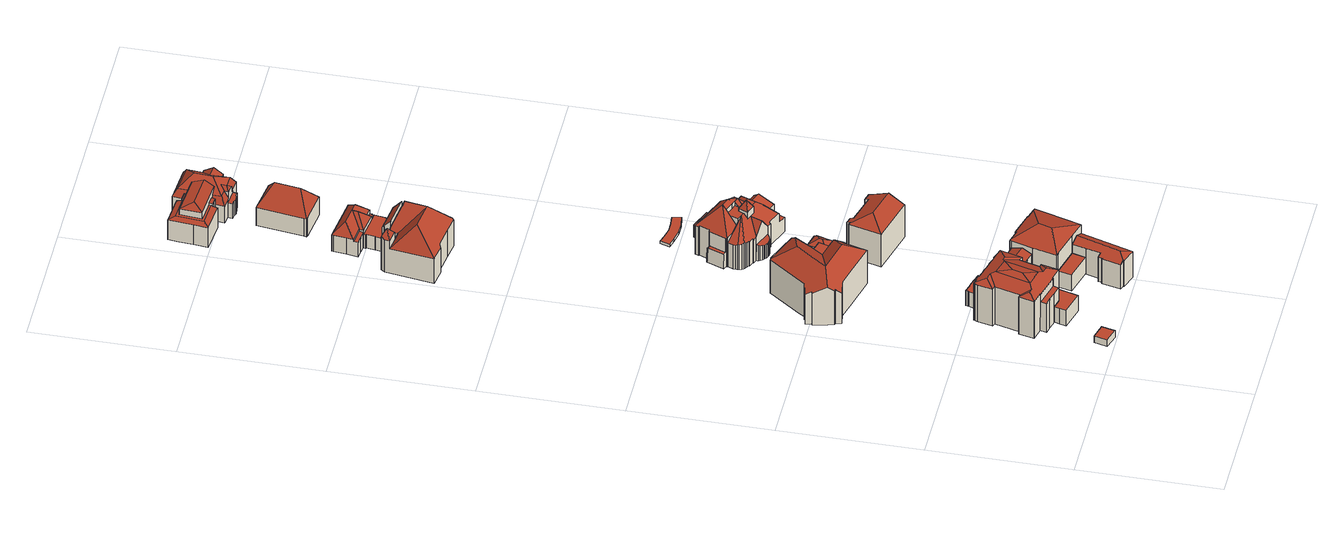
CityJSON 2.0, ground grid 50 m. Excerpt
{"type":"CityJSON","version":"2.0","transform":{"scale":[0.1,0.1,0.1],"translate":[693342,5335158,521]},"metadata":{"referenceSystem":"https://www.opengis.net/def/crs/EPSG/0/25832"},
"CityObjects":{
"building1":{"type":"Building","attributes":{"Gemeindeschluessel":"09162000","HoeheDach":"525.896","HoeheGrund":"523.050","Methode":"1000","NiedrigsteTraufeDesGebaeudes":"525.896","Geometrietyp2DReferenz":"3000","function":"31001_2000","roofType":"1000","measuredHeight":2.85},"geometry":[{"type":"MultiSurface","lod":"2","boundaries":[[[0,1,2,3]],[[4,5,0,3]],[[2,1,6,7]],[[4,7,6,5]],[[5,6,1,0]],[[3,2,7,4]]],"semantics":{"surfaces":[{"type":"WallSurface"},{"type":"GroundSurface"},{"type":"RoofSurface"}],"values":[0,1,2,0,0,0]}}]},
"building2":{"type":"Building","attributes":{"Gemeindeschluessel":"09162000","HoeheDach":"529.999","HoeheGrund":"523.500","Methode":"1000","NiedrigsteTraufeDesGebaeudes":"529.999","Geometrietyp2DReferenz":"3000","function":"31001_1000","roofType":"1000","measuredHeight":6.5},"geometry":[{"type":"MultiSurface","lod":"2","boundaries":[[[8,9,10,11,12,13,14,15,16,17,18]],[[13,19,20,14]],[[12,21,19,13]],[[9,22,23,10]],[[10,23,24,11]],[[11,24,21,12]],[[25,26,16,15,14,20]],[[16,26,27,17]],[[22,28,29,27,26,25,20,19,21,24,23]],[[17,27,29,18]],[[9,8,18,29,28,22]]],"semantics":{"surfaces":[{"type":"GroundSurface"},{"type":"WallSurface"},{"type":"RoofSurface"}],"values":[0,1,1,1,1,1,1,1,2,1,1]}}]},
"building3":{"type":"Building","attributes":{"name":"Museum Villa Stuck","Gemeindeschluessel":"09162000","HoeheDach":"541.280","HoeheGrund":"523.306","Methode":"2000","NiedrigsteTraufeDesGebaeudes":"525.597","Geometrietyp2DReferenz":"3000","function":"31001_3000","roofType":"3100","measuredHeight":17.97,"storeysAboveGround":3},"geometry":[{"type":"MultiSurface","lod":"2","boundaries":[[[30,31,32,33]],[[33,32,34,35]],[[36,37,38,39]],[[40,41,42,43]],[[44,45,46,47]],[[48,49,50,51,52,53]],[[54,55,56,57]],[[58,59,60,47,46,61]],[[62,63,64,65]],[[66,67,68,69]],[[70,37,71,72]],[[73,74,75,76]],[[40,77,78,79,80,41]],[[81,82,83,84,85]],[[86,87,76]],[[88,89,90,91]],[[92,93,94]],[[95,96,97,45,44,98]],[[61,46,45,97,99,100,101,102,103,104,105,106,55,54,107,82,81,108,109,110,111,112,113,114,115]],[[65,64,116,117]],[[118,119,120,121,122,123]],[[116,64,63,124,51,50]],[[125,107,54,57]],[[126,102,101,127]],[[128,129,87,130]],[[86,131,132,130,87]],[[88,128,130,132,89]],[[53,52,133,134,135,36,39,92,94,131,86,76,75]],[[136,105,104,137]],[[89,109,108,90]],[[69,68,138,139]],[[73,76,87,129]],[[140,141,142,143,144,70,72,145,146,62,65,117,49,48,74,73,129,128,88,91,147,148,84,83,125,57,56,149,136,137,150,126,127,151,152,96,95,59,58,153,77,40,43,30,33,35,66,69,139]],[[77,153,115,114,78]],[[62,146,134,133,124,63]],[[79,78,114,113,154,155]],[[152,99,97,96]],[[61,115,153,58]],[[79,155,123,122,80]],[[93,156,110,94]],[[124,133,52,51]],[[108,81,85,157,158,90]],[[150,103,102,126]],[[137,104,103,150]],[[72,71,159,145]],[[151,100,99,152]],[[147,158,157,148]],[[160,154,113,112]],[[131,94,110,109,89,132]],[[70,144,161,38,37]],[[95,98,60,59]],[[47,60,98,44]],[[135,134,146,145,159]],[[35,34,67,66]],[[141,119,118,142]],[[56,55,106,149]],[[127,101,100,151]],[[149,106,105,136]],[[121,138,68,67,34,32,31,42,41,80,122]],[[156,111,110]],[[111,156,93,92]],[[53,75,74,48]],[[148,157,85,84]],[[140,120,119,141]],[[161,144,143,160]],[[143,142,118,123,155,154,160]],[[43,42,31,30]],[[140,139,138,121,120]],[[135,159,71,37,36]],[[82,107,125,83]],[[161,160,112,111,92,39,38]],[[117,116,50,49]],[[147,91,90,158]]],"semantics":{"surfaces":[{"type":"WallSurface"},{"type":"RoofSurface"},{"type":"GroundSurface"}],"values":[0,0,1,0,0,0,0,0,0,0,0,0,0,0,1,0,1,0,1,0,1,1,0,0,0,1,0,1,0,1,0,0,2,0,0,1,0,0,0,1,0,1,0,0,0,0,0,1,1,0,0,1,0,0,0,0,0,0,1,1,1,0,0,0,0,0,0,0,1,0,1,0,0]}}]},
"building4":{"type":"Building","attributes":{"Gemeindeschluessel":"09162000","HoeheDach":"529.984","HoeheGrund":"523.696","Methode":"1000","NiedrigsteTraufeDesGebaeudes":"529.984","Geometrietyp2DReferenz":"3000","function":"51009_1610","roofType":"1000","measuredHeight":6.29},"geometry":[{"type":"MultiSurface","lod":"2","boundaries":[[[162,163,164,165]],[[166,167,168,169]],[[170,171,172,173]],[[174,175,176,177]],[[178,179,180,181]],[[173,172,179,178]],[[182,183,184,185]],[[186,187,188,189]],[[176,175,190,191,192,184,183,193,164,163,194,195,188,187,196,168,167,197,180,179,172,171]],[[198,195,194,199]],[[200,190,175,174]],[[201,197,167,166]],[[199,194,163,162]],[[202,192,191,203]],[[185,184,192,202]],[[165,164,193,204]],[[177,176,171,170]],[[189,188,195,198]],[[181,180,197,201]],[[204,193,183,182]],[[203,191,190,200]],[[169,168,196,205]],[[170,173,178,181,201,166,169,205,186,189,198,199,162,165,204,182,185,202,203,200,174,177]],[[205,196,187,186]]],"semantics":{"surfaces":[{"type":"WallSurface"},{"type":"RoofSurface"},{"type":"GroundSurface"}],"values":[0,0,0,0,0,0,0,0,1,0,0,0,0,0,0,0,0,0,0,0,0,0,2,0]}}]},
"building5":{"type":"Building","attributes":{"Gemeindeschluessel":"09162000","HoeheDach":"541.480","HoeheGrund":"522.630","Methode":"2000","NiedrigsteTraufeDesGebaeudes":"535.015","Geometrietyp2DReferenz":"3000","function":"31001_1000","roofType":"3200","measuredHeight":18.85,"storeysAboveGround":2},"geometry":[{"type":"MultiSurface","lod":"2","boundaries":[[[206,207,208,209,210,211,212,213,214,215,216,217,218,219]],[[220,221,222,213,212,211]],[[223,207,206,224]],[[225,226,227,228]],[[229,230,224,206,219,231,232,233]],[[234,235,236,237,238]],[[239,240,235,234]],[[241,242,243,244,245,246]],[[247,248,246,245,249,250]],[[251,252,253,254]],[[243,242,255,256]],[[257,232,231,219,218,258,259,241,246,248,247,260,261,262,263]],[[233,232,257,264]],[[265,236,235,240]],[[217,216,228,234,238,218]],[[266,267,209,208,207,223]],[[265,268,269,256,255,270,237,236]],[[259,270,255,242,241]],[[261,260,247,250,271,272]],[[215,253,252,273,274,225,228,216]],[[275,276,274,273,252,251]],[[220,211,210,277]],[[238,237,270,259,258,218]],[[276,275,251,254,278,279,222,221,220,277,267,266,223,224,230,229,233,264,280,281,272,271,250,249,245,244,243,256,269,268,265,240,239,227,226]],[[280,263,262,281]],[[239,234,228,227]],[[281,262,261,272]],[[279,278,254,253,215,214,213,222]],[[264,257,263,280]],[[226,225,274,276]],[[277,210,209,267]]],"semantics":{"surfaces":[{"type":"RoofSurface"},{"type":"WallSurface"},{"type":"GroundSurface"}],"values":[0,1,1,1,1,0,1,1,1,1,1,0,1,1,0,1,1,0,1,0,1,1,0,2,1,1,1,1,1,1,1]}}]},
"building6":{"type":"Building","attributes":{"Gemeindeschluessel":"09162000","HoeheDach":"530.210","HoeheGrund":"523.430","Methode":"1000","NiedrigsteTraufeDesGebaeudes":"530.210","Geometrietyp2DReferenz":"3000","function":"31001_1000","roofType":"1000","measuredHeight":6.78,"storeysAboveGround":2},"geometry":[{"type":"MultiSurface","lod":"2","boundaries":[[[282,283,284,285]],[[286,287,282,285]],[[287,288,283,282]],[[284,283,288,289]],[[285,284,289,286]],[[286,289,288,287]]],"semantics":{"surfaces":[{"type":"WallSurface"},{"type":"GroundSurface"},{"type":"RoofSurface"}],"values":[0,1,0,2,0,0]}}]},
"building7":{"type":"Building","attributes":{"Gemeindeschluessel":"09162000","HoeheDach":"535.189","HoeheGrund":"523.100","Methode":"2000","NiedrigsteTraufeDesGebaeudes":"533.284","Geometrietyp2DReferenz":"3000","function":"31001_1000","roofType":"3200","measuredHeight":12.09,"storeysAboveGround":2},"geometry":[{"type":"MultiSurface","lod":"2","boundaries":[[[290,291,292,293,294]],[[295,296,297,298,299,300]],[[291,301,302,292]],[[303,304,293,292,302,305,306,296,295,300,307,308,309]],[[302,301,310,311,312,305]],[[294,293,304,313,314,315]],[[316,306,305,312]],[[317,290,294,315]],[[290,317,318,310,301,291]],[[319,309,308,320]],[[318,317,315,314,313,321,319,320,322,299,298,297,316,312,311,310]],[[321,313,304,303,309,319]],[[322,307,300,299]],[[297,296,306,316]],[[320,308,307,322]]],"semantics":{"surfaces":[{"type":"RoofSurface"},{"type":"WallSurface"},{"type":"GroundSurface"}],"values":[0,1,0,0,1,1,1,1,1,1,2,1,1,1,1]}}]},
"building8":{"type":"Building","attributes":{"Gemeindeschluessel":"09162000","HoeheDach":"540.300","HoeheGrund":"522.960","Methode":"2000","NiedrigsteTraufeDesGebaeudes":"537.407","Geometrietyp2DReferenz":"3000","function":"31001_1000","roofType":"3200","measuredHeight":17.34,"storeysAboveGround":3},"geometry":[{"type":"MultiSurface","lod":"2","boundaries":[[[323,324,325,326]],[[327,328,329,330,331,332]],[[333,334,335,336]],[[337,338,339,340]],[[340,339,341,342]],[[343,344,345,335,334,346,347]],[[341,339,338,348,343,347]],[[345,324,323,349,336,335]],[[350,346,334,333]],[[351,352,332,331]],[[348,353,354,355,356,328,327,344,343]],[[356,355,357,358,329,328]],[[338,337,359,360,361,354,353,348]],[[360,359,337,340,342,362,350,333,336,349,323,326,351,331,330,329,358,357,361]],[[342,341,347,362]],[[357,355,354,361]],[[344,327,332,352,325,324,345]],[[326,325,352,351]],[[362,347,346,350]]],"semantics":{"surfaces":[{"type":"WallSurface"},{"type":"RoofSurface"},{"type":"GroundSurface"}],"values":[0,0,0,0,0,1,1,0,0,0,1,0,0,2,0,0,1,0,0]}}]},
"building9":{"type":"Building","attributes":{"Gemeindeschluessel":"09162000","HoeheDach":"528.030","HoeheGrund":"522.900","Methode":"2000","NiedrigsteTraufeDesGebaeudes":"526.359","Geometrietyp2DReferenz":"3000","function":"31001_2523","roofType":"3200","measuredHeight":5.13},"geometry":[{"type":"MultiSurface","lod":"2","boundaries":[[[363,364,365,366]],[[367,368,369,370,371,372,364,363]],[[367,363,366,373]],[[366,365,374,373]],[[368,367,373,375]],[[376,377,372,371]],[[373,374,377,376,378,375]],[[365,364,372,377,374]],[[370,369,368,375,378,376,371]]],"semantics":{"surfaces":[{"type":"RoofSurface"},{"type":"WallSurface"},{"type":"GroundSurface"}],"values":[0,1,0,0,1,1,1,0,2]}}]},
"building10":{"type":"Building","attributes":{"Gemeindeschluessel":"09162000","HoeheDach":"539.241","HoeheGrund":"522.810","Methode":"2000","NiedrigsteTraufeDesGebaeudes":"535.881","Geometrietyp2DReferenz":"3000","function":"31001_1000","roofType":"3200","measuredHeight":16.43,"storeysAboveGround":4},"geometry":[{"type":"MultiSurface","lod":"2","boundaries":[[[379,380,381,382,383]],[[384,385,386,387,388,389]],[[390,391,392,393,394,395]],[[396,397,384,389]],[[381,380,398,399,386,385,384,397,400,401,392,391,390,402]],[[402,390,395,403,404,405]],[[383,382,405,404,406,407]],[[396,408,409,401,400,397]],[[387,386,399,410]],[[379,411,412,413,410,399,398,380]],[[393,392,401,409]],[[413,412,411,407,406,404,403,395,394,393,409,408,396,389,388,387,410]],[[411,379,383,407]],[[381,402,405,382]]],"semantics":{"surfaces":[{"type":"RoofSurface"},{"type":"WallSurface"},{"type":"GroundSurface"}],"values":[0,1,1,1,0,1,1,1,1,1,1,2,1,0]}}]},
"building11":{"type":"Building","attributes":{"Gemeindeschluessel":"09162000","HoeheDach":"542.770","HoeheGrund":"522.461","Methode":"2000","NiedrigsteTraufeDesGebaeudes":"526.250","Geometrietyp2DReferenz":"3000","function":"31001_1000","roofType":"3100","measuredHeight":20.31,"storeysAboveGround":2},"geometry":[{"type":"MultiSurface","lod":"2","boundaries":[[[414,415,416]],[[417,418,419,420,421,422]],[[423,424,425,426]],[[427,428,429,430,431]],[[432,426,425,433,434,435]],[[436,437,438]],[[439,440,441,442,443,444,445,446]],[[447,448,449,450,451,452]],[[453,454,455,456,457,458,459,460,461,462,463,464,465,466,467,468,469,470,471,472,473,474,475,476,477,478,479,480,481,482,483,484,485,486,487,488,489,490,491,492,493,494,495,496,497,498,448,447,499,500]],[[494,501,502,495]],[[503,504,505,506,507,508,509,510,511,512,513,514,515,516]],[[480,517,518,481]],[[472,471,505,504,519,520,521,522]],[[523,422,524,525,526]],[[479,527,517,480]],[[473,528,529,474]],[[454,453,530,531,532,533]],[[534,535,536,435,444,537]],[[483,538,539,484]],[[451,450,540,541]],[[449,542,543,544,545,546,540,450]],[[440,439,547]],[[432,435,548,421,420,549]],[[456,455,550,551,552,553]],[[430,500,499,554,431]],[[518,517,527,555,414,556]],[[545,424,423,546]],[[557,438,558,559]],[[437,558,438]],[[536,548,435]],[[560,561,445,444,562,563,564,565,566]],[[567,568,569,570]],[[571,535,534,572]],[[469,507,506,470]],[[476,573,574,477]],[[460,459,575,576]],[[544,425,424,545]],[[462,514,513,463]],[[466,510,509,467]],[[577,556,414,416,440,547,539,538]],[[578,579,580,581]],[[582,578,581,583]],[[440,416,441]],[[449,448,498,542]],[[490,489,584,585,566,565]],[[535,524,422,536]],[[586,587,521]],[[461,515,514,462]],[[493,562,501,494]],[[465,511,510,466]],[[461,460,576,588,516,515]],[[458,589,575,459]],[[553,552,531,530,429,428]],[[417,422,523]],[[560,566,585,570,569,590]],[[489,488,591,568,567,584]],[[588,576,587,586]],[[543,433,425,544]],[[592,443,442]],[[477,574,593,478]],[[463,513,512,464]],[[482,577,538,483]],[[594,595,596,436]],[[482,481,518,556,577]],[[454,533,550,455]],[[485,547,439,446,486]],[[596,437,436]],[[443,537,444]],[[575,589,597,598,599,600,595,594,601,414,555,593,574,573,602,529,528,522,521,587,576]],[[432,549,603,426]],[[536,422,421,548]],[[604,419,418]],[[597,605,580,598]],[[532,531,552,551]],[[570,585,584,567]],[[492,563,562,493]],[[491,564,563,492]],[[558,437,596]],[[474,529,602,475]],[[470,506,505,471]],[[498,497,606,434,433,543,542]],[[488,487,561,560,590,591]],[[590,569,568,591]],[[525,524,535,571]],[[495,502,607,496]],[[598,580,427,608]],[[479,478,593,555,527]],[[453,500,430,429,530]],[[441,416,415,442]],[[464,512,511,465]],[[609,610,611,541,540,546,423,426,603]],[[572,534,537,443,592]],[[550,533,532,551]],[[444,435,434,606,607,502,501,562]],[[457,582,583,605,597,589,458]],[[558,596,595,600,559]],[[436,438,557,601,594]],[[608,609,612,599,598]],[[457,456,553,579,578,582]],[[519,504,503,520]],[[472,522,528,473]],[[499,447,452,611,610,554]],[[496,607,606,497]],[[503,516,588,586,521,520]],[[549,420,419,604]],[[414,601,557,559,600,599,612,417,523,526,525,571,572,592,442,415]],[[427,580,579,553,428]],[[490,565,564,491]],[[475,602,573,476]],[[468,508,507,469]],[[484,539,547,485]],[[467,509,508,468]],[[611,452,451,541]],[[487,486,446,445,561]],[[609,603,549,604,418,417,612]],[[581,580,605,583]],[[608,427,431,554,610,609]]],"semantics":{"surfaces":[{"type":"WallSurface"},{"type":"RoofSurface"},{"type":"GroundSurface"}],"values":[0,1,1,1,1,1,1,0,2,0,1,0,0,1,0,0,0,1,0,0,1,0,0,0,0,1,0,0,1,1,1,0,0,0,0,0,0,0,0,1,0,1,0,0,0,0,1,0,0,0,0,0,1,1,0,0,1,0,0,0,0,0,0,0,0,0,1,0,1,0,0,0,1,0,1,0,0,1,0,0,0,0,1,0,0,1,0,0,0,0,0,0,1,1,0,0,0,1,0,0,0,0,0,0,0,1,1,0,0,0,0,0,1,0,1,0,1]}}]},
"building12":{"type":"Building","attributes":{"Gemeindeschluessel":"09162000","HoeheDach":"541.810","HoeheGrund":"522.764","Methode":"2000","NiedrigsteTraufeDesGebaeudes":"527.962","Geometrietyp2DReferenz":"3000","function":"31001_1000","roofType":"3100","measuredHeight":19.05,"storeysAboveGround":2},"geometry":[{"type":"MultiSurface","lod":"2","boundaries":[[[613,614,615,616]],[[617,618,619,620]],[[621,622,623,624]],[[625,626,627,628,629]],[[619,618,630,631]],[[632,633,634,635,636,637]],[[625,629,638,639]],[[635,640,641,636]],[[642,643,617,620]],[[644,645,646,647]],[[648,649,637,636,641,639,638,650]],[[651,652,653,654]],[[640,625,639,641]],[[630,618,617,643,655,633,632,656]],[[657,658,659,660]],[[661,651,654,662,644,647,642,620,619,631,648,650,663,664,665,613,616,657,660]],[[661,666,652,651]],[[666,659,658,667,668,633,655,646,645,669,653,652]],[[642,647,646,655,643]],[[654,653,669,662]],[[668,667,615,614,670]],[[657,616,615,667,658]],[[662,669,645,644]],[[633,668,670,671,634]],[[663,650,638,629,628]],[[656,632,637,649]],[[666,661,660,659]],[[624,635,634,621]],[[621,634,671,622]],[[623,672,640,635,624]],[[630,656,649,648,631]],[[665,664,627,626,673]],[[665,673,672,623,622,671,670,614,613]],[[640,672,673,626,625]],[[663,628,627,664]]],"semantics":{"surfaces":[{"type":"WallSurface"},{"type":"RoofSurface"},{"type":"GroundSurface"}],"values":[0,0,1,1,0,1,1,0,0,0,0,0,1,1,0,2,0,1,0,0,1,0,0,1,0,1,0,0,0,0,0,0,0,1,0]}}]},
"building13":{"type":"Building","attributes":{"Gemeindeschluessel":"09162000","HoeheDach":"527.868","HoeheGrund":"522.870","Methode":"1000","NiedrigsteTraufeDesGebaeudes":"527.868","Geometrietyp2DReferenz":"3000","function":"31001_2000","roofType":"1000","measuredHeight":5},"geometry":[{"type":"MultiSurface","lod":"2","boundaries":[[[674,675,676,677]],[[678,679,680,681,674,677]],[[676,675,682,683,684,685]],[[681,682,675,674]],[[680,683,682,681]],[[677,676,685,678]],[[679,684,683,680]],[[678,685,684,679]]],"semantics":{"surfaces":[{"type":"WallSurface"},{"type":"GroundSurface"},{"type":"RoofSurface"}],"values":[0,1,2,0,0,0,0,0]}}]},
"building14":{"type":"Building","attributes":{"Gemeindeschluessel":"09162000","HoeheDach":"523.670","HoeheGrund":"522.721","Methode":"2000","NiedrigsteTraufeDesGebaeudes":"523.670","Geometrietyp2DReferenz":"3000","function":"31001_2000","roofType":"1000","measuredHeight":0.949},"geometry":[{"type":"MultiSurface","lod":"2","boundaries":[[[686,687,688,689]],[[686,689,690,691,692,693,694,695,696,697]],[[697,698,687,686]],[[694,699,700,695]],[[698,701,700,699,702,703,704,705,688,687]],[[690,705,704,691]],[[696,701,698,697]],[[693,702,699,694]],[[695,700,701,696]],[[689,688,705,690]],[[691,704,703,692]],[[692,703,702,693]]],"semantics":{"surfaces":[{"type":"WallSurface"},{"type":"GroundSurface"},{"type":"RoofSurface"}],"values":[0,1,0,0,2,0,0,0,0,0,0,0]}}]},
"building15":{"type":"Building","attributes":{"Gemeindeschluessel":"09162000","HoeheDach":"536.434","HoeheGrund":"522.660","Methode":"2000","NiedrigsteTraufeDesGebaeudes":"528.270","Geometrietyp2DReferenz":"3000","function":"31001_1000","roofType":"1000","measuredHeight":13.77,"storeysAboveGround":1},"geometry":[{"type":"MultiSurface","lod":"2","boundaries":[[[706,707,708,709,710,711,712]],[[713,714,715,716]],[[717,718,716,715,719,720,721]],[[722,723,724,725]],[[710,709,726,727]],[[728,729,714,713]],[[730,731,732,733]],[[734,735,736,737,731,730]],[[719,715,714,729,738,739,740,732,731,737,736,726,709,708]],[[727,726,736,735]],[[741,739,738,742]],[[742,738,729,728]],[[742,728,713,716,718,717,722,725,712,711,710,727,735,734,730,733,743,741]],[[708,707,720,719]],[[740,739,741,743,733,732]],[[706,712,725,724]],[[717,721,723,722]],[[721,720,707,706,724,723]]],"semantics":{"surfaces":[{"type":"WallSurface"},{"type":"RoofSurface"},{"type":"GroundSurface"}],"values":[0,0,0,0,0,0,0,0,1,0,0,0,2,0,0,0,0,1]}}]},
"building16":{"type":"Building","attributes":{"Gemeindeschluessel":"09162000","HoeheDach":"533.840","HoeheGrund":"522.762","Methode":"2000","NiedrigsteTraufeDesGebaeudes":"528.187","Geometrietyp2DReferenz":"3000","function":"31001_1000","roofType":"3200","measuredHeight":11.08,"storeysAboveGround":2},"geometry":[{"type":"MultiSurface","lod":"2","boundaries":[[[744,745,746,747,748,749,750]],[[751,752,753,754]],[[744,755,756,757,758,759,760,761,762,763,745]],[[745,763,764,765,746]],[[762,766,764,763]],[[767,768,751,754,769,770]],[[771,772,750,749,773,774]],[[773,775,776,774]],[[754,753,777,769]],[[760,778,779,761]],[[780,766,779,778,781]],[[762,761,779,766]],[[782,776,775,783,784]],[[775,748,747,785,783]],[[756,771,774,776,782,786,752,751,768,757]],[[760,759,770,769,777,781,778]],[[747,746,765,785]],[[753,783,780,781,777]],[[757,768,767,758]],[[758,767,770,759]],[[780,783,785,765,764,766]],[[782,784,786]],[[755,772,771,756]],[[744,750,772,755]],[[749,748,775,773]],[[786,784,783,753,752]]],"semantics":{"surfaces":[{"type":"WallSurface"},{"type":"GroundSurface"},{"type":"RoofSurface"}],"values":[0,0,1,0,0,2,2,0,0,0,2,0,2,2,0,0,2,2,0,0,2,2,0,0,0,2]}}]},
"building17":{"type":"Building","attributes":{"Gemeindeschluessel":"09162000","HoeheDach":"536.960","HoeheGrund":"522.182","Methode":"2000","NiedrigsteTraufeDesGebaeudes":"529.789","Geometrietyp2DReferenz":"3000","function":"31001_1000","roofType":"3200","measuredHeight":14.78,"storeysAboveGround":2},"geometry":[{"type":"MultiSurface","lod":"2","boundaries":[[[787,788,789,790]],[[791,792,793,794]],[[791,795,796,788,787,792]],[[794,793,797,798]],[[791,794,798,795]],[[787,790,793,792]],[[793,790,799,797]],[[799,790,789,800]],[[797,799,800,801,798]],[[788,796,801,800,789]],[[796,795,798,801]]],"semantics":{"surfaces":[{"type":"WallSurface"},{"type":"GroundSurface"},{"type":"RoofSurface"}],"values":[0,0,1,2,0,0,2,2,2,0,0]}}]},
"building18":{"type":"Building","attributes":{"Gemeindeschluessel":"09162000","HoeheDach":"534.232","HoeheGrund":"521.244","Methode":"2000","NiedrigsteTraufeDesGebaeudes":"527.340","Geometrietyp2DReferenz":"3000","function":"31001_2000","roofType":"3200","measuredHeight":12.99,"storeysAboveGround":4},"geometry":[{"type":"MultiSurface","lod":"2","boundaries":[[[802,803,804]],[[805,804,806,807,808,809]],[[810,811,812,813]],[[814,815,816,817,818,819,808,807]],[[820,821,822,823,824]],[[825,805,809,826,827,828,829,830]],[[831,832,833,834,835,836,837,838,839,840,810,813,841,842,843,844,845,846,847,848,849,815,814,850,851,852,853,854,855,856,857,858,859]],[[849,860,816,815]],[[850,861,862,851]],[[863,864,865,866,822,821,867]],[[868,869,870,871]],[[833,872,873,834]],[[831,874,875,832]],[[876,877,878]],[[866,879,880,829,828,881,823,822]],[[882,870,869]],[[810,840,883,884,885,811]],[[886,880,879,887,888,889,890,891]],[[852,851,862,892,893,894,895]],[[880,886,830,829]],[[857,896,897,858]],[[804,803,892,862,861,806]],[[827,826,819,818]],[[823,881,817,816,860,898,824]],[[899,900,901,897,896,902,903,904,905,895,894,906]],[[842,841,907,908,909,910]],[[827,818,817,881,828]],[[850,814,807,806,861]],[[833,832,875,911,912,872]],[[913,869,868,914,803,802,915]],[[855,903,902,856]],[[916,887,879,866,865]],[[853,905,904,854]],[[914,917,918]],[[868,871,917,914]],[[838,919,920,839]],[[848,898,860,849]],[[921,922,923]],[[841,813,812,924,907]],[[852,895,905,853]],[[834,873,925,835]],[[839,920,883,840]],[[926,890,889,908,907,924]],[[844,863,867,845]],[[911,875,874,927,913,876,878]],[[836,928,929,837]],[[930,830,886]],[[884,912,911,878,877,922,921,885]],[[856,902,896,857]],[[927,931,882,869,913]],[[918,893,892,803,914]],[[932,933,923,922]],[[899,882,931,900]],[[808,819,826,809]],[[843,864,863,844]],[[843,842,910,916,865,864]],[[894,893,918,906]],[[934,930,886,891]],[[811,885,921,923,926,924,812]],[[846,845,867,821,820]],[[916,910,909,888,887]],[[848,847,846,820,824,898]],[[831,859,901,900,931,927,874]],[[835,925,928,836]],[[932,877,876,933]],[[934,825,830,930]],[[884,883,920,919,929,928,925,873,872,912]],[[889,888,909,908]],[[854,904,903,855]],[[899,906,918,917,871,870,882]],[[926,923,933,876,913,915]],[[858,897,901,859]],[[926,915,802,804,805,825,934,891,890]],[[837,929,919,838]],[[877,932,922]]],"semantics":{"surfaces":[{"type":"RoofSurface"},{"type":"WallSurface"},{"type":"GroundSurface"}],"values":[0,0,1,1,0,1,2,1,1,0,0,1,1,1,0,1,1,1,1,1,1,0,0,0,0,1,1,1,1,0,1,1,1,1,0,1,1,1,1,1,1,1,0,1,0,1,0,1,1,0,0,0,1,1,1,1,1,0,0,1,0,1,1,1,0,0,0,1,1,1,0,1,0,1,0]}}]}
},
"vertices":[
[187,51,20],[187,51,49],[176,4,49],[176,4,20],[124,19,20],[136,65,20],[136,65,49],[124,19,49],
[297,215,25],[279,149,25],[196,171,25],[202,195,25],[207,214,25],[240,205,25],[246,227,25],[284,218,25],[291,216,25],[292,219,25],[298,218,25],[240,205,90],[246,227,90],[207,214,90],[279,149,90],[196,171,90],[202,195,90],[284,218,90],[291,216,90],[292,219,90],[297,215,90],[298,218,90],
[356,417,23],[356,417,137],[381,410,137],[381,410,23],[381,411,136],[381,411,23],[275,254,193],[308,278,178],[296,281,178],[252,260,193],[354,418,23],[354,418,136],[356,418,136],[356,418,23],[311,437,46],[311,437,177],[332,431,177],[332,431,46],[157,251,23],[151,228,23],[151,228,145],[157,249,145],[157,249,177],[157,251,178],[207,468,177],[206,464,178],[206,464,23],[207,468,23],[331,430,23],[332,434,23],[332,434,46],[331,430,178],[240,205,23],[240,205,145],[207,214,145],[207,214,23],[387,409,23],[387,409,136],[414,402,136],[414,402,23],[308,278,23],[292,219,178],[292,219,23],[113,262,23],[114,262,23],[114,262,178],[113,262,178],[349,419,23],[349,419,178],[351,419,177],[351,419,136],[167,474,179],[185,469,179],[185,469,23],[166,474,23],[166,474,178],[146,283,191],[127,316,178],[161,404,23],[161,404,178],[148,408,178],[148,408,23],[242,275,198],[223,322,203],[183,290,198],[312,440,23],[311,436,23],[311,436,178],[312,440,46],[301,438,178],[292,441,178],[277,445,178],[270,446,178],[246,453,178],[240,455,178],[225,458,178],[215,461,178],[186,473,177],[186,434,193],[206,428,193],[216,412,198],[275,395,198],[286,401,195],[301,397,195],[350,424,178],[351,425,178],[177,222,145],[177,222,23],[368,337,137],[394,330,137],[400,328,137],[409,363,151],[341,382,151],[331,347,137],[245,226,145],[186,473,23],[270,446,23],[277,445,23],[138,313,23],[127,316,23],[138,313,178],[160,279,191],[138,314,178],[245,226,177],[246,227,178],[291,216,178],[225,458,23],[240,455,23],[420,401,136],[420,401,23],[400,328,23],[394,330,23],[368,337,23],[315,352,23],[295,281,23],[292,216,23],[246,227,23],[162,462,23],[164,469,23],[215,461,23],[246,453,23],[292,441,23],[301,438,23],[351,425,23],[330,347,178],[331,347,177],[233,360,203],[164,469,178],[162,462,178],[292,216,178],[315,352,178],[295,281,178],
[312,479,27],[312,479,90],[305,455,90],[305,455,27],[230,514,27],[230,514,90],[255,507,90],[255,507,27],[215,461,27],[215,461,90],[218,472,90],[218,472,27],[240,455,27],[240,455,90],[225,458,90],[225,458,27],[220,478,27],[220,478,90],[226,502,90],[226,502,27],[301,438,27],[301,438,90],[292,441,90],[292,441,27],[286,499,27],[286,499,90],[289,498,90],[289,498,27],[246,453,90],[270,446,90],[277,445,90],[304,450,90],[313,485,90],[315,491,90],[258,507,90],[228,508,90],[315,491,27],[313,485,27],[246,453,27],[228,508,27],[277,445,27],[270,446,27],[304,450,27],[258,507,27],
[59,916,158],[65,917,160],[67,908,154],[70,896,145],[93,901,153],[93,899,152],[98,900,154],[107,902,157],[161,888,157],[288,855,157],[243,929,205],[199,940,205],[122,960,205],[53,939,175],[93,899,16],[98,900,16],[107,902,16],[65,917,16],[59,916,16],[336,972,143],[336,972,16],[322,975,16],[322,975,154],[44,980,16],[53,939,16],[44,980,154],[42,989,149],[42,989,16],[289,984,154],[298,1019,154],[265,1028,154],[267,1033,154],[240,996,154],[289,984,16],[298,1019,16],[180,1156,157],[186,1156,156],[186,1156,16],[180,1156,16],[176,1156,16],[176,1156,155],[79,1023,155],[88,1036,155],[88,1036,16],[79,1023,16],[312,939,16],[312,939,154],[289,855,156],[289,855,16],[300,1111,156],[300,1111,16],[47,991,151],[163,1016,205],[203,1071,205],[75,1022,154],[65,1020,149],[65,1017,150],[43,1012,140],[47,991,16],[265,1028,16],[67,908,16],[70,896,16],[267,1033,16],[294,1098,16],[294,1098,165],[75,1022,16],[65,1020,16],[313,938,154],[325,934,144],[313,938,16],[325,934,16],[93,901,16],[288,855,16],[161,888,16],[43,1012,16],[65,1017,16],
[487,212,24],[487,212,92],[475,164,92],[475,164,24],[377,190,24],[389,238,24],[389,238,92],[377,190,92],
[490,11,129],[491,12,130],[471,49,142],[439,31,131],[437,27,130],[456,114,128],[461,112,130],[461,112,21],[456,114,21],[447,117,21],[447,117,124],[548,195,130],[519,203,142],[431,34,128],[439,32,131],[487,212,128],[475,164,129],[443,101,124],[439,103,123],[422,37,124],[548,195,21],[519,203,21],[487,212,21],[439,32,21],[439,31,21],[437,27,21],[475,164,21],[490,11,21],[491,12,21],[422,37,21],[439,103,21],[431,34,21],[443,101,21],
[469,394,20],[469,394,166],[470,398,165],[470,398,20],[592,362,166],[595,361,165],[595,361,20],[592,362,20],[554,372,20],[554,372,166],[420,401,20],[420,401,165],[421,407,165],[421,407,20],[548,195,20],[548,195,165],[487,212,165],[487,212,20],[389,238,165],[389,238,20],[481,279,193],[493,325,193],[426,405,166],[400,328,165],[377,241,165],[549,198,166],[426,405,20],[400,328,20],[555,375,20],[555,375,165],[586,317,165],[599,360,164],[598,360,164],[597,360,165],[598,360,20],[597,360,20],[549,198,20],[586,317,20],[599,360,20],[377,241,20],
[432,1005,58],[446,1057,58],[420,1042,70],[417,1031,70],[430,997,54],[430,997,19],[432,1005,19],[446,1057,19],[448,1065,19],[448,1065,54],[381,1010,54],[399,1078,54],[381,1010,19],[400,1078,19],[400,1078,54],[399,1078,19],
[545,783,154],[561,841,182],[452,870,182],[379,828,155],[379,827,154],[548,905,155],[549,907,154],[552,918,149],[552,918,18],[549,907,18],[548,905,18],[419,939,155],[419,941,154],[423,952,149],[423,952,18],[419,941,18],[419,939,18],[445,933,18],[445,933,155],[576,900,154],[579,910,149],[445,934,154],[448,945,149],[410,942,155],[410,942,18],[409,942,18],[409,942,154],[379,828,18],[379,827,18],[445,934,18],[448,945,18],[579,910,18],[545,783,18],[561,841,18],[576,900,18],
[355,1291,175],[339,1297,175],[339,1297,162],[430,1295,175],[431,1296,175],[436,1309,175],[441,1322,175],[426,1328,193],[421,1315,193],[460,1322,121],[472,1353,121],[456,1359,136],[444,1328,136],[462,1276,158],[499,1261,158],[542,1288,112],[542,1288,111],[512,1300,112],[441,1322,136],[464,1378,136],[461,1379,140],[394,1341,207],[365,1270,186],[388,1281,218],[379,1304,186],[282,1320,136],[308,1310,136],[339,1297,136],[352,1328,175],[357,1341,191],[362,1354,207],[280,1322,138],[280,1322,137],[511,1336,15],[488,1346,15],[488,1346,117],[489,1345,117],[489,1345,52],[511,1336,52],[526,1250,15],[530,1238,15],[522,1218,15],[511,1213,15],[496,1175,15],[412,1208,15],[410,1204,15],[396,1210,15],[389,1205,15],[382,1202,15],[375,1200,15],[367,1200,15],[359,1201,15],[352,1204,15],[347,1208,15],[342,1212,15],[338,1217,15],[335,1223,15],[332,1229,15],[332,1236,15],[317,1241,15],[318,1244,15],[301,1251,15],[300,1254,15],[294,1257,15],[287,1262,15],[282,1267,15],[278,1273,15],[275,1280,15],[274,1287,15],[274,1294,15],[275,1301,15],[282,1320,15],[280,1322,15],[281,1325,15],[268,1331,15],[292,1392,15],[307,1386,15],[323,1424,15],[320,1425,15],[325,1438,15],[338,1433,15],[337,1430,15],[384,1410,15],[457,1381,15],[496,1366,15],[499,1305,15],[542,1288,15],[338,1433,136],[337,1430,140],[332,1235,80],[332,1234,80],[332,1229,79],[335,1223,77],[338,1217,76],[342,1212,75],[347,1208,74],[352,1204,74],[359,1201,74],[367,1200,74],[375,1200,75],[382,1202,77],[389,1205,78],[395,1210,80],[278,1273,120],[275,1280,119],[332,1234,52],[332,1235,52],[332,1235,111],[332,1236,112],[415,1301,175],[404,1322,193],[399,1308,175],[398,1308,175],[282,1267,121],[317,1241,112],[318,1244,115],[526,1250,113],[526,1249,111],[526,1249,71],[530,1238,71],[389,1328,192],[404,1322,192],[421,1315,192],[357,1341,192],[274,1294,116],[275,1301,115],[477,1315,117],[477,1315,52],[496,1366,117],[464,1378,117],[456,1359,117],[472,1353,117],[460,1322,117],[282,1320,115],[426,1328,192],[441,1322,162],[522,1218,71],[512,1213,71],[512,1213,111],[511,1213,112],[499,1305,129],[284,1265,122],[275,1284,120],[379,1304,175],[412,1291,186],[412,1291,175],[280,1326,136],[281,1325,137],[325,1438,136],[320,1425,136],[323,1424,139],[307,1386,139],[304,1387,136],[291,1390,52],[291,1390,75],[303,1384,75],[303,1384,52],[404,1322,175],[389,1328,175],[300,1254,118],[294,1257,118],[410,1204,112],[396,1210,112],[274,1287,118],[511,1212,76],[511,1212,111],[482,1224,111],[482,1224,76],[496,1175,76],[467,1186,76],[292,1392,52],[304,1387,52],[364,1222,158],[381,1263,158],[395,1210,113],[412,1208,116],[280,1326,75],[268,1331,75],[357,1341,175],[287,1262,120],[365,1270,159],[398,1257,159],[398,1257,186],[462,1188,117],[446,1238,159],[435,1259,175],[404,1272,175],[371,1285,175],[301,1251,115],[444,1328,159],[436,1309,168],[467,1186,111],[457,1381,140],[384,1410,140],[461,1276,159],[477,1315,159],[499,1306,129],[499,1306,52],[446,1288,175],
[120,2413,18],[120,2413,131],[228,2398,131],[228,2398,18],[140,2228,128],[69,2238,128],[69,2238,18],[140,2228,18],[103,2385,70],[107,2415,70],[75,2419,70],[71,2389,70],[48,2410,184],[72,2421,157],[72,2422,155],[34,2427,156],[32,2424,161],[58,2233,121],[58,2233,18],[58,2312,208],[157,2298,208],[103,2385,121],[71,2389,121],[22,2396,121],[21,2396,121],[24,2413,153],[22,2397,153],[71,2389,152],[22,2396,152],[202,2219,18],[202,2219,128],[213,2252,18],[213,2252,125],[206,2249,134],[206,2249,18],[0,2242,18],[0,2242,121],[24,2413,18],[230,2359,18],[230,2359,122],[219,2280,122],[219,2280,18],[202,2224,134],[1,2242,122],[227,2388,18],[227,2388,131],[232,2387,124],[232,2387,18],[228,2360,18],[216,2280,18],[34,2427,18],[72,2422,18],[72,2420,18],[228,2360,125],[228,2397,131],[168,2376,208],[216,2280,125],[115,2413,131],[107,2415,121],[75,2419,152],[72,2420,157],
[464,1398,19],[464,1398,69],[457,1381,69],[457,1381,19],[384,1410,19],[391,1428,19],[404,1460,19],[477,1431,19],[477,1431,69],[404,1460,69],[391,1428,69],[384,1410,69],
[341,1527,17],[341,1527,27],[352,1561,27],[352,1561,17],[376,1553,17],[412,1545,17],[444,1545,17],[479,1548,17],[485,1516,17],[448,1510,17],[410,1510,17],[369,1518,17],[369,1518,27],[485,1516,27],[448,1510,27],[410,1510,27],[479,1548,27],[444,1545,27],[412,1545,27],[376,1553,27],
[124,2435,129],[126,2443,120],[126,2443,73],[129,2466,73],[129,2466,17],[126,2443,17],[124,2435,17],[230,2432,17],[230,2432,73],[233,2429,73],[233,2429,17],[228,2398,17],[233,2428,17],[233,2428,73],[233,2428,120],[228,2398,154],[120,2413,17],[120,2413,154],[123,2435,129],[123,2435,17],[131,2466,73],[131,2466,17],[233,2455,17],[233,2455,73],[132,2498,17],[132,2498,73],[133,2507,73],[133,2507,17],[133,2498,17],[134,2498,17],[134,2498,73],[133,2498,73],[238,2485,73],[239,2493,73],[134,2507,73],[239,2493,17],[238,2485,17],[134,2507,17],
[244,2501,18],[255,2582,18],[255,2582,87],[245,2509,87],[245,2508,86],[245,2508,72],[244,2501,72],[138,2506,79],[138,2506,86],[140,2522,86],[140,2522,79],[240,2501,18],[239,2493,18],[133,2507,18],[108,2510,18],[82,2514,18],[88,2555,18],[93,2597,18],[94,2604,18],[123,2600,18],[123,2600,87],[253,2582,89],[94,2604,87],[108,2510,79],[133,2507,79],[84,2529,79],[82,2514,79],[239,2493,72],[240,2501,72],[216,2512,72],[214,2496,72],[216,2512,86],[214,2496,86],[84,2529,86],[88,2555,87],[93,2597,87],[122,2563,128],[84,2530,87],[213,2496,87],[183,2555,128],[180,2534,128],[213,2551,128],[138,2506,87],
[299,2858,12],[181,2875,12],[181,2875,88],[299,2858,88],[161,2699,12],[275,2683,12],[275,2683,88],[161,2699,88],[156,2700,12],[158,2711,12],[221,2734,160],[156,2700,88],[234,2824,160],[181,2874,88],[158,2711,88],
[261,3099,132],[315,3135,98],[213,3143,98],[210,3103,98],[200,3159,71],[197,3118,71],[196,3118,69],[194,3104,69],[215,2977,2],[215,2977,70],[185,2980,70],[185,2980,2],[197,3118,2],[166,3121,2],[166,3121,89],[167,3121,89],[167,3121,94],[196,3118,94],[54,3057,85],[50,3008,85],[73,3026,91],[81,3123,91],[62,3145,85],[235,3101,115],[194,3104,97],[166,3107,97],[166,3107,91],[91,3113,91],[91,3113,115],[315,2969,2],[272,2973,2],[270,2956,2],[257,2957,2],[251,2955,2],[244,2954,2],[238,2954,2],[231,2956,2],[225,2959,2],[213,2960,2],[188,3013,2],[174,3014,2],[157,3015,2],[156,2999,2],[50,3008,2],[54,3057,2],[58,3107,2],[62,3146,2],[167,3138,2],[200,3160,2],[330,3150,2],[325,3078,2],[328,3077,2],[328,3076,2],[332,3076,2],[327,3013,2],[323,3013,2],[323,3012,2],[319,3013,2],[167,3138,84],[200,3160,70],[330,3150,70],[156,2999,84],[157,3015,89],[158,3015,89],[158,3020,91],[50,3008,84],[277,3049,119],[304,3012,98],[314,3012,98],[317,3045,119],[270,2956,63],[257,2957,63],[315,2969,69],[272,2973,71],[261,2989,98],[259,2973,98],[259,2973,69],[159,3029,91],[84,3035,91],[167,3117,91],[314,3012,79],[213,2960,63],[215,2977,63],[215,2977,69],[84,3035,115],[159,3029,99],[188,3027,99],[188,3027,69],[203,3026,98],[228,3024,115],[330,3149,71],[325,3079,71],[325,3079,64],[325,3078,64],[323,3013,64],[323,3012,64],[62,3146,84],[314,3012,64],[319,3011,64],[319,3013,64],[327,3013,64],[332,3076,64],[328,3076,64],[328,3077,64],[320,3079,64],[188,3013,71],[186,3013,69],[186,3013,97],[174,3014,97],[272,2972,69],[272,2972,63],[302,2986,98],[310,3080,98],[255,3034,132],[158,3015,97],[320,3079,98],[320,3079,79],[231,2956,63],[225,2959,63],[230,2976,69],[230,2976,98],[231,2992,98],[185,2981,72],[251,2955,63],[201,2994,98],[315,2970,72],[244,2954,63],[238,2954,63],[126,3071,123],[319,3011,71],[245,2986,110],[247,3005,110],[243,3062,123]
]}
